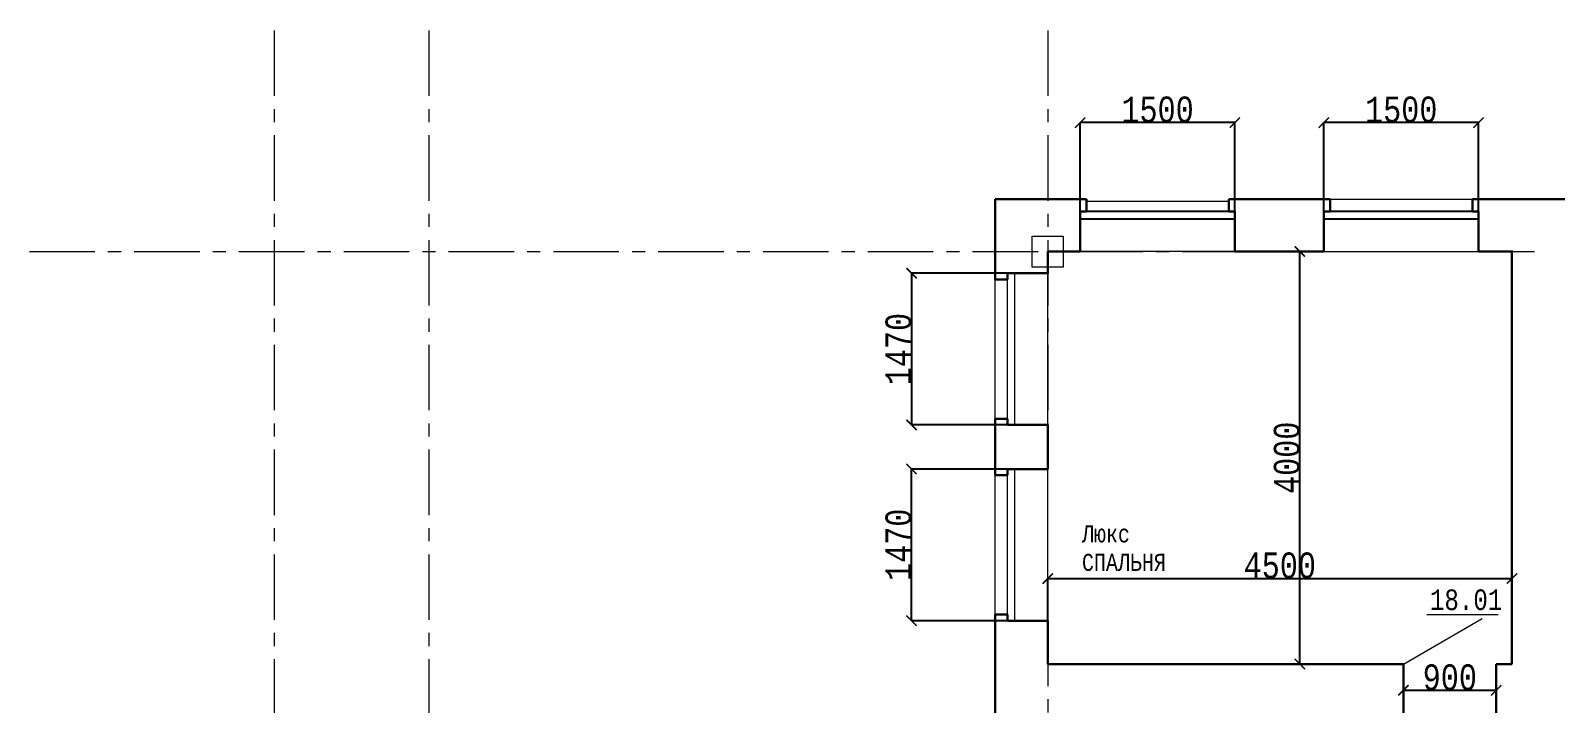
# Model space of a CAD drawing. Header units: millimetres. Extents: x -689206 to 4969298, y -1019800 to 703299.
# Drawn here: x 320693 to 335477, y 694779 to 701305 of the extents above; entities that cross this region are included whole.
import ezdxf

# ---------------------------------------------------------------- set-up
doc = ezdxf.new("R2010")
doc.units = ezdxf.units.MM
doc.linetypes.add('осеваяX2', pattern=[101.6, 63.5, -12.7, 12.7, -12.7])
for name, color, linetype, lineweight in [('несущие', 7, 'Continuous', 30), ('РАЗМЕРЫ', 7, 'Continuous', 9), ('Слой1', 7, 'Continuous', 30), ('стены', 7, 'Continuous', 20)]:
    doc.layers.add(name, color=color, linetype=linetype, lineweight=lineweight)
doc.styles.add('Аннотативный', font='isocteur.ttf', dxfattribs={"width": 0.7, "height": 250})
doc.dimstyles.new('Аннотативный', dxfattribs={"dimscale": 0, "dimtxt": 250, "dimasz": 100, "dimexe": 1.25, "dimexo": 0.625, "dimtad": 1, "dimdec": 0, "dimtxsty": 'Аннотативный', "dimblk": 'ARCHTICK', "dimcen": 2.5, "dimadec": 0, "dimazin": 0, "dimtfac": 1, "dimtdec": 0, "dimtmove": 0, "dimatfit": 3, "dimfxl": 1, "dimarcsym": 0})

# ---------------------------------------------------------------- blocks, each defined once
blk = doc.blocks.new('_ArchTick')
at = {"color": 0, "linetype": 'ByBlock', "const_width": 0.15}
blk.add_lwpolyline([(-0.5, -0.5), (0.5, 0.5)], dxfattribs=at)
blk = doc.blocks.new('*D109')
at = {"layer": 'Defpoints', "color": 0, "lineweight": 20, "transparency": 16777216}
for p in [(333231, 700412), (333231, 699162), (334731, 699162)]:
    blk.add_point(p, dxfattribs=at)
at = {"layer": 'стены', "color": 0, "lineweight": -2, "transparency": 16777216}
for p, q in [((333231, 699162), (333231, 700413)), ((334731, 700412), (333231, 700412)), ((334731, 699162), (334731, 700413))]:
    blk.add_line(p, q, dxfattribs=at)
at = {"layer": 'стены', "color": 0, "lineweight": -2, "transparency": 16777216, "xscale": 100, "yscale": 100, "zscale": 100, "rotation": 180}
blk.add_blockref('_ArchTick', (333231, 700412), dxfattribs=at)
at = {"layer": 'стены', "color": 0, "lineweight": -2, "transparency": 16777216, "xscale": 100, "yscale": 100, "zscale": 100}
blk.add_blockref('_ArchTick', (334731, 700412), dxfattribs=at)
at = {"layer": 'стены', "color": 0, "lineweight": 13, "transparency": 16777216, "insert": (333981, 700538), "char_height": 250, "attachment_point": 5, "style": 'Аннотативный'}
blk.add_mtext('1500', dxfattribs=at)
blk = doc.blocks.new('*D110')
at = {"layer": 'Defpoints', "color": 0, "lineweight": 20, "transparency": 16777216}
for p in [(330869, 700412), (330869, 699162), (332369, 699162)]:
    blk.add_point(p, dxfattribs=at)
at = {"layer": 'стены', "color": 0, "lineweight": -2, "transparency": 16777216}
for p, q in [((330869, 699162), (330869, 700413)), ((332369, 700412), (330869, 700412)), ((332369, 699162), (332369, 700413))]:
    blk.add_line(p, q, dxfattribs=at)
at = {"layer": 'стены', "color": 0, "lineweight": -2, "transparency": 16777216, "xscale": 100, "yscale": 100, "zscale": 100, "rotation": 180}
blk.add_blockref('_ArchTick', (330869, 700412), dxfattribs=at)
at = {"layer": 'стены', "color": 0, "lineweight": -2, "transparency": 16777216, "xscale": 100, "yscale": 100, "zscale": 100}
blk.add_blockref('_ArchTick', (332369, 700412), dxfattribs=at)
at = {"layer": 'стены', "color": 0, "lineweight": 13, "transparency": 16777216, "insert": (331619, 700538), "char_height": 250, "attachment_point": 5, "style": 'Аннотативный'}
blk.add_mtext('1500', dxfattribs=at)
blk = doc.blocks.new('*D176')
at = {"layer": 'Defpoints', "color": 0, "lineweight": 20, "transparency": 16777216}
for p in [(330554, 698951), (329234, 697481), (330554, 697481)]:
    blk.add_point(p, dxfattribs=at)
at = {"layer": 'РАЗМЕРЫ', "color": 0, "lineweight": -2, "transparency": 16777216}
for p, q in [((330554, 698951), (329233, 698951)), ((329234, 698951), (329234, 697481)), ((330554, 697481), (329233, 697481))]:
    blk.add_line(p, q, dxfattribs=at)
at = {"layer": 'РАЗМЕРЫ', "color": 0, "lineweight": -2, "transparency": 16777216, "xscale": 100, "yscale": 100, "zscale": 100}
for p, rotation in [((329234, 698951), 90), ((329234, 697481), 270)]:
    blk.add_blockref('_ArchTick', p, dxfattribs=dict(at, rotation=rotation))
at = {"layer": 'РАЗМЕРЫ', "color": 0, "lineweight": 13, "transparency": 16777216, "insert": (329108, 698216), "char_height": 250, "attachment_point": 5, "rotation": 90, "style": 'Аннотативный'}
blk.add_mtext('1470', dxfattribs=at)
blk = doc.blocks.new('*D177')
at = {"layer": 'Defpoints', "color": 0, "lineweight": 20, "transparency": 16777216}
for p in [(329234, 697053), (330554, 697053), (330554, 695582)]:
    blk.add_point(p, dxfattribs=at)
at = {"layer": 'РАЗМЕРЫ', "color": 0, "lineweight": -2, "transparency": 16777216}
for p, q in [((330554, 697053), (329233, 697053)), ((329234, 695582), (329234, 697053)), ((330554, 695582), (329233, 695582))]:
    blk.add_line(p, q, dxfattribs=at)
at = {"layer": 'РАЗМЕРЫ', "color": 0, "lineweight": -2, "transparency": 16777216, "xscale": 100, "yscale": 100, "zscale": 100}
for p, rotation in [((329234, 697053), 90), ((329234, 695582), 270)]:
    blk.add_blockref('_ArchTick', p, dxfattribs=dict(at, rotation=rotation))
at = {"layer": 'РАЗМЕРЫ', "color": 0, "lineweight": 13, "transparency": 16777216, "insert": (329108, 696318), "char_height": 250, "attachment_point": 5, "rotation": 90, "style": 'Аннотативный'}
blk.add_mtext('1470', dxfattribs=at)
blk = doc.blocks.new('*D189')
at = {"layer": 'Defpoints', "color": 0, "lineweight": 20, "transparency": 16777216}
for p in [(332998, 699162), (333099, 699162), (333099, 695162)]:
    blk.add_point(p, dxfattribs=at)
at = {"layer": 'РАЗМЕРЫ', "color": 0, "lineweight": -2, "transparency": 16777216}
for p, q in [((333098, 699162), (332997, 699162)), ((332998, 695162), (332998, 699162)), ((333098, 695162), (332997, 695162))]:
    blk.add_line(p, q, dxfattribs=at)
at = {"layer": 'РАЗМЕРЫ', "color": 0, "lineweight": -2, "transparency": 16777216, "xscale": 100, "yscale": 100, "zscale": 100}
for p, rotation in [((332998, 699162), 90), ((332998, 695162), 270)]:
    blk.add_blockref('_ArchTick', p, dxfattribs=dict(at, rotation=rotation))
at = {"layer": 'РАЗМЕРЫ', "color": 0, "lineweight": 13, "transparency": 16777216, "insert": (332873, 697162), "char_height": 250, "attachment_point": 5, "rotation": 90, "style": 'Аннотативный'}
blk.add_mtext('4000', dxfattribs=at)
blk = doc.blocks.new('*D190')
at = {"layer": 'Defpoints', "color": 0, "lineweight": 20, "transparency": 16777216}
for p in [(335054, 695991), (330554, 695162), (335054, 695162)]:
    blk.add_point(p, dxfattribs=at)
at = {"layer": 'РАЗМЕРЫ', "color": 0, "lineweight": -2, "transparency": 16777216}
for p, q in [((330554, 695162), (330554, 695992)), ((330554, 695991), (335054, 695991)), ((335054, 695162), (335054, 695992))]:
    blk.add_line(p, q, dxfattribs=at)
at = {"layer": 'РАЗМЕРЫ', "color": 0, "lineweight": -2, "transparency": 16777216, "xscale": 100, "yscale": 100, "zscale": 100, "rotation": 180}
blk.add_blockref('_ArchTick', (330554, 695991), dxfattribs=at)
at = {"layer": 'РАЗМЕРЫ', "color": 0, "lineweight": -2, "transparency": 16777216, "xscale": 100, "yscale": 100, "zscale": 100}
blk.add_blockref('_ArchTick', (335054, 695991), dxfattribs=at)
at = {"layer": 'РАЗМЕРЫ', "color": 0, "lineweight": 13, "transparency": 16777216, "insert": (332804, 696117), "char_height": 250, "attachment_point": 5, "style": 'Аннотативный'}
blk.add_mtext('4500', dxfattribs=at)
blk = doc.blocks.new('*D275')
at = {"layer": 'Defpoints', "color": 0, "linetype": 'ByBlock', "lineweight": 20, "transparency": 16777216}
for p in [(334002, 694907), (334002, 694907), (334902, 694907)]:
    blk.add_point(p, dxfattribs=at)
at = {"layer": 'РАЗМЕРЫ', "color": 0, "linetype": 'ByBlock', "lineweight": -2, "transparency": 16777216}
for p, q in [((334002, 694907), (334002, 694908)), ((334902, 694907), (334002, 694907)), ((334902, 694907), (334902, 694908))]:
    blk.add_line(p, q, dxfattribs=at)
at = {"layer": 'РАЗМЕРЫ', "color": 0, "linetype": 'ByBlock', "lineweight": -2, "transparency": 16777216, "xscale": 100, "yscale": 100, "zscale": 100, "rotation": 180}
blk.add_blockref('_ArchTick', (334002, 694907), dxfattribs=at)
at = {"layer": 'РАЗМЕРЫ', "color": 0, "linetype": 'ByBlock', "lineweight": -2, "transparency": 16777216, "xscale": 100, "yscale": 100, "zscale": 100}
blk.add_blockref('_ArchTick', (334902, 694907), dxfattribs=at)
at = {"layer": 'РАЗМЕРЫ', "color": 0, "linetype": 'ByBlock', "lineweight": 13, "transparency": 16777216, "insert": (334452, 695032), "char_height": 250, "attachment_point": 5, "style": 'Аннотативный'}
blk.add_mtext('900', dxfattribs=at)

msp = doc.modelspace()

# ---------------------------------------------------------------- linework, layer by layer
at = {"layer": 'несущие', "color": 18, "linetype": 'ByBlock', "lineweight": 30, "true_color": 0x000000}
for p, q in [((330044.2, 699669.8), (330928.5, 699669.8)), ((330928.5, 699549.8), (330928.5, 699669.8)), ((330928.5, 699669.8), (330928.5, 699549.8)), ((332308.5, 699669.8), (333290.6, 699669.8)), ((334670.6, 699669.8), (335572.3, 699669.8))]:
    msp.add_line(p, q, dxfattribs=at)
at = {"layer": 'РАЗМЕРЫ'}
for p, q in [((330928.5, 699649.9), (332308.5, 699649.9)), ((333290.6, 699669.8), (334670.6, 699669.8)), ((332368.5, 699161.8), (330868.5, 699161.8)), ((333230.6, 699161.8), (334730.6, 699161.8)), ((330044.2, 697540.8), (330044.2, 698891.2)), ((330164.2, 697540.8), (330164.2, 698891.2)), ((330234.2, 697480.8), (330234.2, 698951.2)), ((330554.2, 697480.8), (330554.2, 698951.2)), ((330234.2, 695582.4), (330234.2, 697052.8)), ((330554.2, 695582.4), (330554.2, 697052.8)), ((330044.2, 695642.4), (330044.2, 696992.8)), ((330164.2, 695642.4), (330164.2, 696992.8))]:
    msp.add_line(p, q, dxfattribs=at)
at = {"layer": 'РАЗМЕРЫ', "color": 114, "true_color": 0x139b48}
msp.add_line((334230.1, 695642.9), (334919.4, 695642.9), dxfattribs=at)
at = {"layer": 'Слой1'}
for p, q in [((330164.2, 698891.2), (330044.2, 698891.2)), ((330164.2, 698951.2), (330554.2, 698951.2)), ((330164.2, 698891.2), (330164.2, 698951.2)), ((330164.2, 697540.8), (330044.2, 697540.8)), ((330164.2, 697540.8), (330164.2, 697480.8)), ((330164.2, 697480.8), (330554.2, 697480.8))]:
    msp.add_line(p, q, dxfattribs=at)
at = {"layer": 'Слой1', "lineweight": 30}
for p, q in [((330164.2, 696992.8), (330164.2, 697052.8)), ((330164.2, 697052.8), (330554.2, 697052.8)), ((330164.2, 696992.8), (330044.2, 696992.8)), ((330164.2, 695642.4), (330044.2, 695642.4)), ((330164.2, 695642.4), (330164.2, 695582.4)), ((330164.2, 695582.4), (330554.2, 695582.4))]:
    msp.add_line(p, q, dxfattribs=at)
at = {"layer": 'стены', "color": 1, "linetype": 'осеваяX2', "lineweight": 15, "ltscale": 10}
for p, q in [((323054.2, 701305.3), (323054.2, 657157.8)), ((324554.2, 701305.3), (324554.2, 657157.8)), ((312554.2, 699161.8), (335272.3, 699161.8))]:
    msp.add_line(p, q, dxfattribs=at)
at = {"layer": 'стены', "color": 1, "linetype": 'осеваяX2', "ltscale": 10}
for p, q in [((330554.2, 701305.3), (330554.2, 697052.8)), ((330554.2, 695582.4), (330554.2, 668690.8))]:
    msp.add_line(p, q, dxfattribs=at)
at = {"layer": 'стены', "lineweight": 30}
for p, q in [((330044.2, 698891.2), (330044.2, 699669.8)), ((332308.5, 699549.8), (332308.5, 699669.8)), ((333290.6, 699549.8), (333290.6, 699669.8)), ((334670.6, 699549.8), (334670.6, 699669.8)), ((330868.5, 699161.8), (330868.5, 699549.8)), ((330868.5, 699549.8), (330928.5, 699549.8)), ((332368.5, 699549.8), (332308.5, 699549.8)), ((332368.5, 699161.8), (332368.5, 699549.8)), ((333230.6, 699161.8), (333230.6, 699549.8)), ((333230.6, 699549.8), (333290.6, 699549.8)), ((334730.6, 699549.8), (334670.6, 699549.8)), ((334730.6, 699161.8), (334730.6, 699549.8)), ((330868.5, 699161.8), (330554.2, 699161.8)), ((330554.2, 698947.8), (330554.2, 699161.8)), ((333230.6, 699161.8), (332368.5, 699161.8)), ((335062.3, 699161.8), (334730.6, 699161.8)), ((335054.3, 699161.8), (335054.3, 695161.8)), ((330044.2, 696992.8), (330044.2, 697540.8)), ((330554.2, 697052.8), (330554.2, 697480.8)), ((330044.2, 694471.4), (330044.2, 695642.4)), ((330554.2, 695161.8), (330554.2, 695582.4)), ((334002.3, 695161.8), (330554.2, 695161.8)), ((334002.3, 694651.8), (334002.3, 695161.8)), ((335054.3, 695161.8), (334902.3, 695161.8)), ((334902.3, 694651.8), (334902.3, 695161.8))]:
    msp.add_line(p, q, dxfattribs=at)
at = {"layer": 'стены', "color": 7, "lineweight": 30, "true_color": 0xffffff}
for p, q in [((330044.2, 699669.8), (330928.5, 699669.8)), ((330928.5, 699549.8), (330928.5, 699669.8)), ((332308.5, 699669.8), (333290.6, 699669.8)), ((334670.6, 699669.8), (335572.3, 699669.8))]:
    msp.add_line(p, q, dxfattribs=at)
at = {"layer": 'стены', "lineweight": 25}
for p, q in [((332308.5, 699549.8), (330868.5, 699549.8)), ((330868.5, 699479.8), (332368.5, 699479.8)), ((334670.6, 699549.8), (333230.6, 699549.8)), ((333230.6, 699479.8), (334730.6, 699479.8))]:
    msp.add_line(p, q, dxfattribs=at)
at = {"layer": 'стены', "color": 152, "lineweight": 30, "true_color": 0x2776bb}
for p, q in [((330868.5, 699161.8), (330868.5, 699519.8)), ((332368.5, 699161.8), (332368.5, 699519.8)), ((333230.6, 699161.8), (333230.6, 699519.8)), ((334730.6, 699161.8), (334730.6, 699519.8))]:
    msp.add_line(p, q, dxfattribs=at)
at = {"layer": 'стены', "color": 152, "lineweight": 25, "true_color": 0x2776bb}
msp.add_line((333230.6, 699161.8), (333230.6, 699416.8), dxfattribs=at)
at = {"layer": 'стены'}
msp.add_line((334002.3, 695161.8), (334765.9, 695602.7), dxfattribs=at)
at = {"layer": 'стены', "color": 240, "true_color": 0xed1f24}
msp.add_lwpolyline([(330404.2, 699311.8), (330704.2, 699311.8), (330704.2, 699011.8), (330404.2, 699011.8)], close=True, dxfattribs=at)

# ---------------------------------------------------------------- texts
at = {"insert": (330886, 696507.4), "char_height": 165.8, "width": 766.271, "attachment_point": 1, "style": 'Аннотативный'}
msp.add_mtext('Люкс\\PСПАЛЬНЯ', dxfattribs=at)
at = {"layer": 'РАЗМЕРЫ', "color": 114, "true_color": 0x139b48, "insert": (334259.4, 695885.7), "char_height": 200, "width": 656.117, "attachment_point": 1, "style": 'Аннотативный'}
msp.add_mtext('18.01', dxfattribs=at)

# ---------------------------------------------------------------- dimensions: what is measured, and where the dimension line sits
at = {"layer": 'РАЗМЕРЫ', "lineweight": 13}
for base, p1, p2, picture, middle in [((332998.2, 699161.8), (333098.5, 695161.8), (333098.5, 699161.8), '*D189', (332872.6, 697161.8)), ((329234.1, 697052.8), (330554.2, 695582.4), (330554.2, 697052.8), '*D177', (329108.5, 696317.6))]:
    dim = msp.add_linear_dim(base=base, p1=p1, p2=p2, angle=90, dimstyle='Аннотативный', dxfattribs=at)
    dim.commit()
    dim.dimension.update_dxf_attribs({"geometry": picture, "text_midpoint": middle})
dim = msp.add_linear_dim(base=(329234.1, 697480.8), p1=(330554.2, 698951.2), p2=(330554.2, 697480.8), angle=90, dimstyle='Аннотативный', dxfattribs=at)
dim.commit()
dim.dimension.update_dxf_attribs({"geometry": '*D176', "text_midpoint": (329234.1, 698216), "dimtype": 160})
dim = msp.add_linear_dim(base=(335054.3, 695990.9), p1=(330554.2, 695161.8), p2=(335054.3, 695161.8), dimstyle='Аннотативный', dxfattribs=at)
dim.commit()
dim.dimension.update_dxf_attribs({"geometry": '*D190', "text_midpoint": (332804.2, 696116.5)})
at = {"layer": 'РАЗМЕРЫ', "color": 18, "linetype": 'ByBlock', "lineweight": 13, "true_color": 0x000000}
dim = msp.add_linear_dim(base=(334002.3, 694906.8), p1=(334902.3, 694906.8), p2=(334002.3, 694906.8), dimstyle='Аннотативный', dxfattribs=at)
dim.commit()
dim.dimension.update_dxf_attribs({"geometry": '*D275', "text_midpoint": (334452.3, 695032.4)})
at = {"layer": 'стены', "lineweight": 13}
for base, p1, p2, picture, middle in [((330868.5, 700412.2), (332368.5, 699161.8), (330868.5, 699161.8), '*D110', (331618.5, 700537.9)), ((333230.6, 700412.2), (334730.6, 699161.8), (333230.6, 699161.8), '*D109', (333980.6, 700537.9))]:
    dim = msp.add_linear_dim(base=base, p1=p1, p2=p2, dimstyle='Аннотативный', dxfattribs=at)
    dim.commit()
    dim.dimension.update_dxf_attribs({"geometry": picture, "text_midpoint": middle})

doc.saveas('drawing.dxf')
